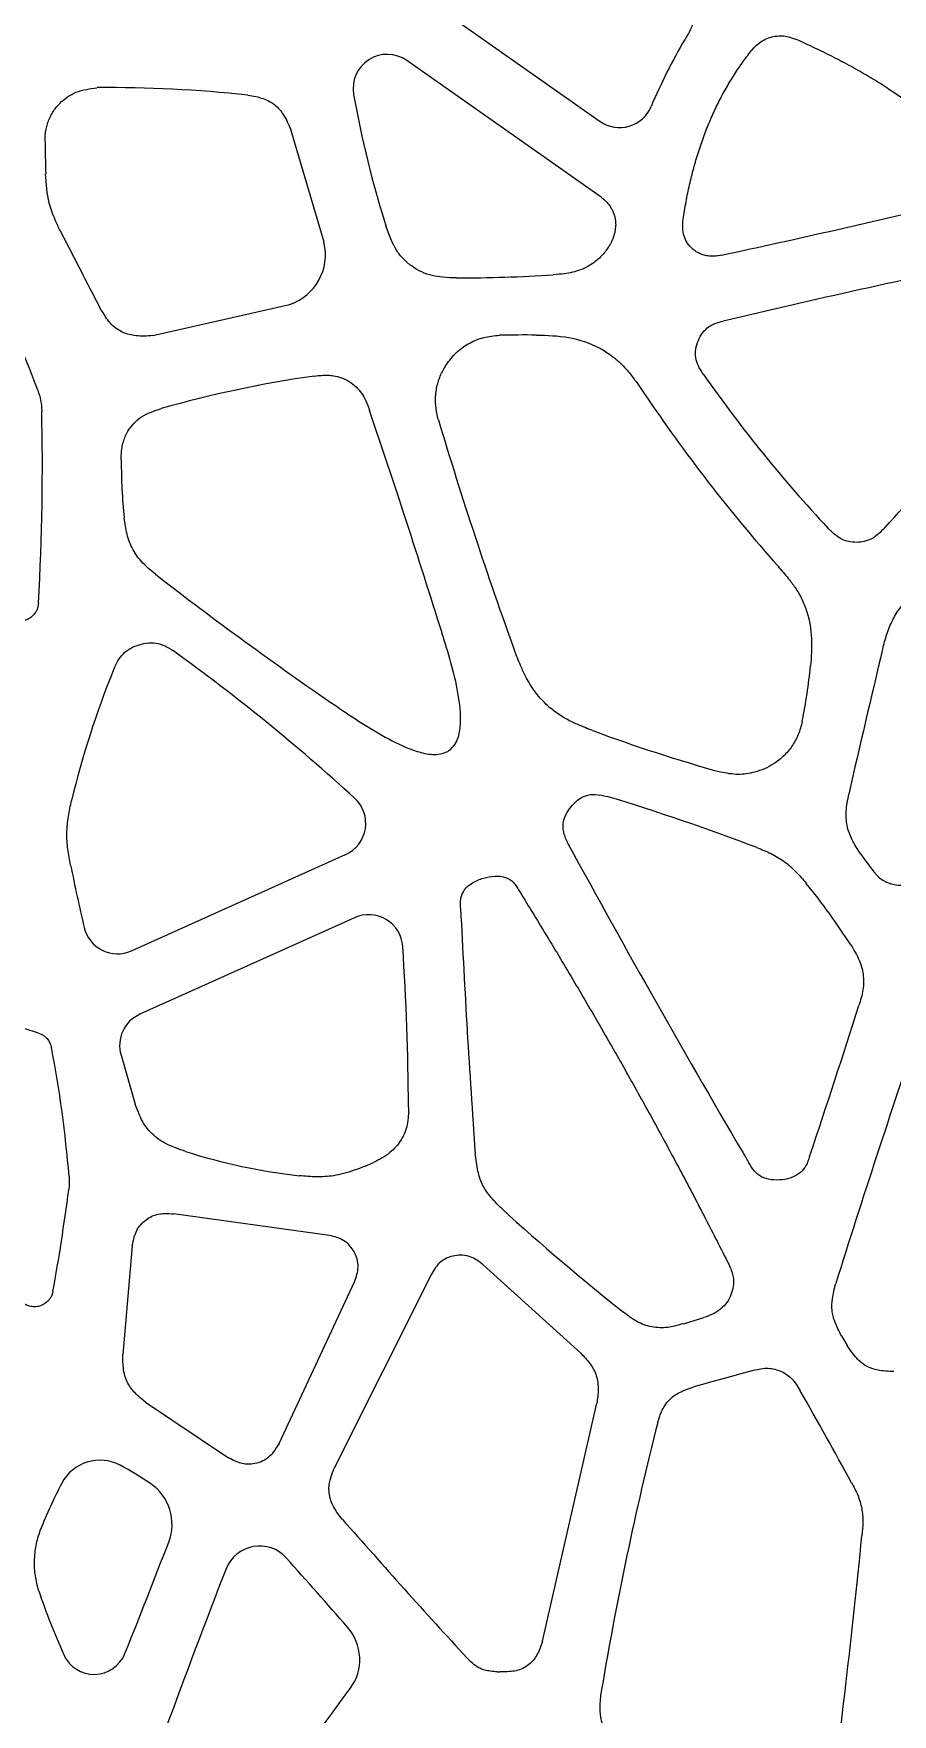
# Model space of a CAD drawing. Header units: millimetres. Extents: x -4 to 83, y 1 to 134.
# Drawn here: x 15.76 to 29.37, y 27.11 to 53.73 of the extents above; entities that cross this region are included whole.
import ezdxf

# ---------------------------------------------------------------- set-up
doc = ezdxf.new("R2010")
doc.units = ezdxf.units.MM

msp = doc.modelspace()

# ---------------------------------------------------------------- linework, layer by layer
at = {"color": 7, "linetype": 'Continuous', "lineweight": 25}
for p, q in [((22.301, 54.049), (24.738, 52.338)), ((24.755, 51.138), (21.674, 53.302)), ((20.362, 50.423), (19.836, 52.208)), ((17.651, 48.945), (19.814, 49.438)), ((17.308, 39.201), (20.705, 40.727)), ((20.846, 39.725), (17.443, 38.196)), ((15.839, 37.896), (15.232, 38.093)), ((17.145, 37.548), (17.37, 36.77)), ((20.448, 34.691), (17.978, 35.035)), ((17.323, 34.528), (17.172, 32.806)), ((22.065, 34.08), (20.524, 31.008)), ((24.431, 32.829), (22.883, 34.228)), ((19.649, 31.398), (20.845, 33.96)), ((26.06, 33.295), (26.381, 33.392)), ((28.566, 33.102), (28.654, 32.952)), ((17.532, 32.051), (18.848, 31.172)), ((23.827, 28.266), (24.686, 32.034)), ((23.105, 27.779), (23.151, 27.778))]:
    msp.add_line(p, q, dxfattribs=at)
for centre, radius, start, end in [((33.479, 49.239), 8.605, 149.2417, 157.2079), ((21.363, 52.86), 0.54, 54.9284, 190.0465), ((16.911, 31.584), 21.289, 83.9569, 90.396), ((37.083, 55.653), 16.506, 190.0766, 197.5831), ((25.048, 52.78), 0.54, 234.9283, 337.3519), ((197.237, 56.351), 181.35, 181.35913, 181.5305), ((-10.312, 221.634), 175.357, 282.17248, 283.39073), ((226.774, 158.543), 236.643, 207.13643, 207.46922), ((24.446, 50.695), 0.54, 337.7076, 0), ((19.554, 50.227), 0.831, 288.2291, 13.6202), ((61.785, -98.657), 151.941, 101.67466, 103.35476), ((22.409, 75.999), 26.14, 270.1179, 273.4789), ((23.53, 30.624), 18.331, 89.3791, 91.2021), ((-101.841, 165.701), 177.586, 317.57645, 318.74972), ((22.676, 30.678), 17.797, 97.9536, 105.9625), ((44.807, 61.248), 22.507, 215.044, 223.008), ((46.704, 62.301), 25.61, 213.865, 221.6163), ((-121.233, -0.566), 150.298, 17.34299, 18.75446), ((89.12, 67.681), 69.889, 196.68834, 199.8618), ((25.25, 46.925), 8.101, 179.705, 186.1389), ((53.283, 90.954), 57.994, 232.13908, 235.6409), ((-1.292, 17.311), 32.879, 47.6734, 54.127), ((201.08, 2.581), 176.779, 166.45688, 167.2213), ((18.455, 44.687), 9.667, 348.9452, 354.2262), ((30.423, 38.205), 14.461, 157.9334, 166.4997), ((33.592, 66.926), 25.844, 249.6926, 254.404), ((20.484, 41.22), 0.54, 294.1979, 47.6734), ((14.176, 6.468), 36.762, 69.2148, 73.122), ((179.638, 125.662), 177.022, 208.60884, 210.49022), ((38.435, 47.54), 11.74, 215.4301, 217.1294), ((47.186, 46.789), 31.464, 191.4232, 193.2645), ((29.507, 40.778), 0.54, 216.981, 327.7511), ((18.827, 32.885), 11.781, 32.9591, 38.8165), ((21.07, 39.234), 0.54, 3.7388, 114.5052), ((196.555, 48.244), 174.229, 182.75453, 184.03263), ((17.087, 39.693), 0.54, 193.2646, 294.1979), ((-18.248, 36.561), 39.949, 0.2373, 3.8862), ((-129.483, 88.708), 166.143, 341.4833, 342.35095), ((17.663, 37.702), 0.54, 113.9779, 196.6343), ((195.901, -18.668), 175.496, 161.17585, 162.56005), ((-2.273, 34.12), 18.655, 4.635, 10.9663), ((20.947, 44.616), 9.03, 252.0816, 263.7984), ((19.472, 39.395), 3.922, 293.4091, 295.286), ((47.56, 61.808), 36.149, 227.5917, 231.6051), ((48.616, -46.485), 81.899, 105.19977, 105.86771), ((-44.864, -9.381), 83.832, 28.62009, 29.76014), ((75.94, 18.955), 51.886, 165.7481, 170.5187), ((16.81, 30.45), 0.683, 61.8226, 152.2909), ((14.782, 26.622), 5.015, 55.6318, 62.0475), ((22.895, 27.262), 7.553, 152.3414, 158.5455), ((17.17, 30.117), 0.783, 339.0046, 55.537), ((131.192, 127.5), 147.264, 221.35705, 222.50697), ((-85.867, 69.66), 111.147, 338.02604, 339.0046), ((-98.117, 42.391), 127.613, 352.26535, 354.39942), ((19.341, 29.205), 0.569, 42.0567, 158.7265), ((-37.163, -21.772), 76.669, 40.96064, 42.05665), ((157.343, -24.441), 148.632, 158.75731, 159.8084), ((26.262, 32.558), 10.991, 198.545, 204.2174), ((20.15, 27.976), 0.778, 323.9037, 41.1811), ((16.717, 28.267), 0.527, 204.4652, 337.9969), ((-45.52, 76.033), 82.154, 322.00651, 323.80431)]:
    msp.add_arc(centre, radius, start, end, dxfattribs=at)
for points, knots in [([(25.545, 54.908), (25.58, 54.899), (25.649, 54.884), (25.782, 54.842), (25.935, 54.759), (26.083, 54.606), (26.189, 54.417), (26.249, 54.211), (26.25, 54.005), (26.2, 53.847), (26.138, 53.728), (26.103, 53.669), (26.085, 53.639)], [0, 0, 0, 0, 0.065239, 0.128192, 0.250454, 0.375409, 0.508539, 0.639247, 0.759033, 0.875565, 0.936359, 1, 1, 1, 1]), ([(27.096, 53.409), (27.147, 53.471), (27.245, 53.591), (27.455, 53.689), (27.638, 53.701), (27.785, 53.661), (27.859, 53.632), (27.902, 53.615)], [0, 0, 0, 0, 0.263704, 0.501731, 0.73868, 0.84758, 1, 1, 1, 1]), ([(27.902, 53.615), (28.011, 53.564), (28.224, 53.466), (28.531, 53.312), (28.82, 53.156), (29.089, 52.999), (29.404, 52.798), (29.763, 52.539), (30.163, 52.208), (30.411, 51.964), (30.536, 51.84)], [0, 0, 0, 0, 0.112731, 0.220298, 0.322794, 0.420326, 0.513017, 0.673265, 0.835325, 1, 1, 1, 1]), ([(26.055, 50.786), (26.069, 50.879), (26.098, 51.063), (26.154, 51.333), (26.219, 51.596), (26.294, 51.851), (26.379, 52.098), (26.473, 52.336), (26.578, 52.567), (26.692, 52.79), (26.816, 53.004), (26.95, 53.211), (27.047, 53.343), (27.096, 53.409)], [0, 0, 0, 0, 0.098922, 0.195706, 0.29051, 0.383503, 0.474866, 0.564788, 0.653467, 0.74111, 0.827932, 0.914154, 1, 1, 1, 1]), ([(15.941, 52.049), (15.942, 52.081), (15.945, 52.144), (15.96, 52.236), (15.985, 52.323), (16.018, 52.406), (16.061, 52.484), (16.113, 52.557), (16.222, 52.68), (16.433, 52.827), (16.651, 52.857), (16.763, 52.872)], [0, 0, 0, 0, 0.074738, 0.146702, 0.216682, 0.285535, 0.354162, 0.423471, 0.494346, 0.737464, 1, 1, 1, 1]), ([(19.152, 52.755), (19.195, 52.748), (19.278, 52.735), (19.394, 52.702), (19.494, 52.659), (19.612, 52.585), (19.736, 52.435), (19.8, 52.29), (19.836, 52.208)], [0, 0, 0, 0, 0.14172, 0.26975, 0.385897, 0.492575, 0.711138, 1, 1, 1, 1]), ([(16.179, 50.608), (16.153, 50.662), (16.105, 50.764), (16.047, 50.909), (15.97, 51.149), (15.959, 51.35), (15.95, 51.507)], [0, 0, 0, 0, 0.193456, 0.360023, 0.500413, 1, 1, 1, 1]), ([(24.755, 51.138), (24.772, 51.125), (24.807, 51.099), (24.852, 51.053), (24.891, 51.002), (24.936, 50.928), (24.977, 50.826), (24.983, 50.739), (24.986, 50.695)], [0, 0, 0, 0, 0.124575, 0.247754, 0.371307, 0.496993, 0.748491, 1, 1, 1, 1]), ([(22.463, 49.859), (22.389, 49.861), (22.259, 49.865), (22.014, 49.898), (21.797, 50.001), (21.616, 50.156), (21.505, 50.296), (21.419, 50.469), (21.374, 50.595), (21.348, 50.667)], [0, 0, 0, 0, 0.147893, 0.259008, 0.493795, 0.614416, 0.732897, 0.847087, 1, 1, 1, 1]), ([(26.663, 50.219), (26.632, 50.214), (26.574, 50.203), (26.487, 50.201), (26.405, 50.212), (26.33, 50.236), (26.26, 50.273), (26.186, 50.33), (26.115, 50.412), (26.064, 50.524), (26.042, 50.652), (26.05, 50.74), (26.055, 50.786)], [0, 0, 0, 0, 0.092714, 0.178662, 0.259648, 0.337822, 0.415568, 0.495307, 0.616715, 0.735744, 0.861017, 1, 1, 1, 1]), ([(24.946, 50.49), (24.931, 50.46), (24.903, 50.4), (24.851, 50.317), (24.793, 50.242), (24.728, 50.173), (24.656, 50.112), (24.564, 50.048), (24.447, 49.99), (24.31, 49.947), (24.158, 49.922), (24.055, 49.913), (23.995, 49.907)], [0, 0, 0, 0, 0.084912, 0.167209, 0.247675, 0.327152, 0.406512, 0.486629, 0.610101, 0.737431, 0.848442, 1, 1, 1, 1]), ([(17.651, 48.945), (17.604, 48.941), (17.514, 48.934), (17.387, 48.939), (17.274, 48.958), (17.126, 49.008), (16.996, 49.109), (16.888, 49.255), (16.839, 49.338), (16.81, 49.386)], [0, 0, 0, 0, 0.138705, 0.262293, 0.372436, 0.47149, 0.717302, 0.835017, 1, 1, 1, 1]), ([(26.38, 48.324), (26.356, 48.361), (26.307, 48.435), (26.253, 48.559), (26.244, 48.7), (26.288, 48.88), (26.39, 49.052), (26.557, 49.14), (26.646, 49.164), (26.69, 49.176)], [0, 0, 0, 0, 0.119946, 0.243094, 0.362642, 0.496729, 0.749167, 0.875446, 1, 1, 1, 1]), ([(22.174, 47.611), (22.165, 47.647), (22.148, 47.719), (22.133, 47.826), (22.128, 47.931), (22.134, 48.034), (22.15, 48.135), (22.177, 48.233), (22.214, 48.328), (22.261, 48.421), (22.343, 48.549), (22.471, 48.698), (22.668, 48.837), (22.896, 48.926), (23.061, 48.943), (23.145, 48.951)], [0, 0, 0, 0, 0.058687, 0.11517, 0.16992, 0.223456, 0.27633, 0.329116, 0.38239, 0.436714, 0.492618, 0.620087, 0.742379, 0.866719, 1, 1, 1, 1]), ([(23.729, 48.954), (23.9, 48.95), (24.242, 48.94), (24.656, 48.802), (24.944, 48.616), (25.123, 48.454), (25.284, 48.253), (25.381, 48.113), (25.439, 48.03)], [0, 0, 0, 0, 0.250229, 0.499737, 0.624566, 0.750622, 0.851698, 1, 1, 1, 1]), ([(20.214, 48.304), (20.251, 48.309), (20.32, 48.317), (20.42, 48.319), (20.571, 48.308), (20.771, 48.231), (20.94, 48.074), (21.031, 47.905), (21.066, 47.81), (21.085, 47.757)], [0, 0, 0, 0, 0.097888, 0.18495, 0.261929, 0.49717, 0.733701, 0.851229, 1, 1, 1, 1]), ([(17.15, 46.967), (17.149, 47.002), (17.148, 47.07), (17.159, 47.169), (17.179, 47.262), (17.21, 47.35), (17.263, 47.451), (17.346, 47.561), (17.514, 47.705), (17.673, 47.755), (17.782, 47.789)], [0, 0, 0, 0, 0.092253, 0.179632, 0.26318, 0.344087, 0.423664, 0.564448, 0.703915, 1, 1, 1, 1]), ([(17.69, 45.168), (17.621, 45.223), (17.484, 45.334), (17.325, 45.548), (17.23, 45.797), (17.207, 45.971), (17.196, 46.059)], [0, 0, 0, 0, 0.251591, 0.500151, 0.749096, 1, 1, 1, 1]), ([(29.249, 45.9), (29.184, 45.835), (29.061, 45.711), (28.802, 45.653), (28.542, 45.706), (28.415, 45.83), (28.349, 45.896)], [0, 0, 0, 0, 0.262234, 0.497242, 0.734389, 1, 1, 1, 1]), ([(27.558, 45.292), (27.613, 45.228), (27.707, 45.119), (27.839, 44.948), (27.941, 44.771), (28.046, 44.505), (28.107, 44.145), (28.084, 43.858), (28.073, 43.714)], [0, 0, 0, 0, 0.146357, 0.251192, 0.375261, 0.499809, 0.748838, 1, 1, 1, 1]), ([(29.217, 43.978), (29.237, 44.058), (29.277, 44.217), (29.37, 44.445), (29.503, 44.653), (29.61, 44.777), (29.664, 44.839)], [0, 0, 0, 0, 0.250447, 0.499928, 0.749416, 1, 1, 1, 1]), ([(15.835, 44.707), (15.833, 44.69), (15.83, 44.657), (15.815, 44.609), (15.788, 44.558), (15.746, 44.505), (15.685, 44.459), (15.615, 44.431), (15.54, 44.421), (15.465, 44.428), (15.419, 44.449), (15.396, 44.459)], [0, 0, 0, 0, 0.084219, 0.166305, 0.248616, 0.375215, 0.502472, 0.624343, 0.75226, 0.874363, 1, 1, 1, 1]), ([(20.553, 43.079), (20.824, 42.894), (21.097, 42.712), (21.533, 42.479), (21.683, 42.408), (21.918, 42.335), (21.998, 42.316), (22.165, 42.308), (22.252, 42.319), (22.393, 42.402), (22.446, 42.475), (22.509, 42.629), (22.52, 42.712), (22.533, 42.958), (22.514, 43.123), (22.428, 43.609), (22.33, 43.923), (22.232, 44.237)], [0, 0, 0, 0, 0.25, 0.25, 0.375, 0.375, 0.4375, 0.4375, 0.5, 0.5, 0.5625, 0.5625, 0.625, 0.625, 0.75, 0.75, 1, 1, 1, 1]), ([(17.021, 43.638), (17.039, 43.68), (17.076, 43.766), (17.152, 43.884), (17.263, 43.979), (17.441, 44.064), (17.65, 44.096), (17.846, 44.035), (17.932, 43.981), (17.975, 43.953)], [0, 0, 0, 0, 0.118193, 0.237621, 0.355661, 0.484408, 0.740141, 0.870646, 1, 1, 1, 1]), ([(24.623, 42.688), (24.54, 42.72), (24.397, 42.777), (24.189, 42.875), (24.006, 42.994), (23.779, 43.196), (23.607, 43.436), (23.479, 43.712), (23.422, 43.853), (23.388, 43.936)], [0, 0, 0, 0, 0.14509, 0.252501, 0.376697, 0.501482, 0.749936, 0.85336, 1, 1, 1, 1]), ([(27.943, 42.833), (27.934, 42.797), (27.916, 42.726), (27.878, 42.625), (27.833, 42.53), (27.78, 42.442), (27.719, 42.361), (27.649, 42.287), (27.571, 42.22), (27.471, 42.148), (27.344, 42.08), (27.197, 42.03), (27.058, 42.002), (26.874, 41.986), (26.738, 42.014), (26.644, 42.033)], [0, 0, 0, 0, 0.065103, 0.12788, 0.188862, 0.248626, 0.307783, 0.366966, 0.426806, 0.487912, 0.582749, 0.678699, 0.758277, 0.832489, 1, 1, 1, 1]), ([(16.345, 40.557), (16.328, 40.642), (16.295, 40.811), (16.28, 41.071), (16.306, 41.328), (16.343, 41.497), (16.361, 41.581)], [0, 0, 0, 0, 0.250971, 0.50064, 0.750175, 1, 1, 1, 1]), ([(24.229, 40.899), (24.215, 40.928), (24.19, 40.982), (24.164, 41.065), (24.15, 41.142), (24.149, 41.289), (24.264, 41.489), (24.456, 41.663), (24.675, 41.687), (24.787, 41.661), (24.849, 41.646)], [0, 0, 0, 0, 0.07576, 0.143861, 0.205372, 0.261742, 0.491948, 0.72697, 0.847574, 1, 1, 1, 1]), ([(28.869, 40.734), (28.843, 40.773), (28.792, 40.848), (28.729, 40.963), (28.683, 41.074), (28.64, 41.219), (28.631, 41.426), (28.663, 41.591), (28.68, 41.682)], [0, 0, 0, 0, 0.140929, 0.270563, 0.390025, 0.500748, 0.722536, 1, 1, 1, 1]), ([(27.221, 40.837), (27.298, 40.807), (27.45, 40.746), (27.662, 40.62), (27.847, 40.457), (27.953, 40.333), (28.006, 40.27)], [0, 0, 0, 0, 0.251003, 0.500434, 0.749672, 1, 1, 1, 1]), ([(22.528, 39.872), (22.526, 39.9), (22.523, 39.953), (22.53, 40.057), (22.584, 40.181), (22.718, 40.288), (22.887, 40.357), (23.066, 40.392), (23.239, 40.378), (23.353, 40.303), (23.415, 40.22), (23.442, 40.174), (23.456, 40.15)], [0, 0, 0, 0, 0.063216, 0.121188, 0.233218, 0.355882, 0.498599, 0.642094, 0.766096, 0.878833, 0.937005, 1, 1, 1, 1]), ([(23.456, 40.15), (23.61, 39.9), (23.915, 39.403), (24.36, 38.657), (24.792, 37.917), (25.21, 37.182), (25.616, 36.451), (26.007, 35.726), (26.386, 35.006), (26.63, 34.526), (26.751, 34.287)], [0, 0, 0, 0, 0.130778, 0.259878, 0.387311, 0.513093, 0.637237, 0.759759, 0.880674, 1, 1, 1, 1]), ([(28.712, 39.295), (28.737, 39.254), (28.785, 39.176), (28.843, 39.058), (28.884, 38.944), (28.918, 38.787), (28.915, 38.578), (28.865, 38.417), (28.84, 38.336)], [0, 0, 0, 0, 0.142182, 0.272061, 0.390873, 0.500232, 0.748119, 1, 1, 1, 1]), ([(15.839, 37.896), (15.856, 37.89), (15.889, 37.878), (15.934, 37.848), (15.979, 37.805), (16.02, 37.746), (16.034, 37.694), (16.041, 37.669)], [0, 0, 0, 0, 0.166666, 0.331629, 0.500263, 0.749933, 1, 1, 1, 1]), ([(18.169, 36.024), (18.115, 36.042), (18.024, 36.072), (17.847, 36.141), (17.652, 36.268), (17.505, 36.452), (17.423, 36.627), (17.389, 36.718), (17.37, 36.77)], [0, 0, 0, 0, 0.148359, 0.249419, 0.497656, 0.746231, 0.85465, 1, 1, 1, 1]), ([(21.701, 36.727), (21.701, 36.679), (21.701, 36.586), (21.679, 36.408), (21.596, 36.197), (21.443, 36.025), (21.285, 35.916), (21.194, 35.872), (21.147, 35.849)], [0, 0, 0, 0, 0.128884, 0.250179, 0.484045, 0.727594, 0.858958, 1, 1, 1, 1]), ([(23.181, 35.117), (23.146, 35.151), (23.08, 35.216), (22.993, 35.316), (22.923, 35.411), (22.849, 35.537), (22.79, 35.732), (22.769, 35.897), (22.758, 35.992)], [0, 0, 0, 0, 0.14616, 0.277837, 0.395823, 0.501223, 0.714442, 1, 1, 1, 1]), ([(28.059, 35.944), (28.051, 35.919), (28.035, 35.87), (27.994, 35.78), (27.918, 35.682), (27.783, 35.606), (27.623, 35.568), (27.454, 35.567), (27.295, 35.611), (27.194, 35.694), (27.135, 35.776), (27.109, 35.82), (27.096, 35.843)], [0, 0, 0, 0, 0.063835, 0.124078, 0.23755, 0.354852, 0.488471, 0.629796, 0.758205, 0.876983, 0.937329, 1, 1, 1, 1]), ([(21.03, 35.796), (20.968, 35.771), (20.849, 35.724), (20.676, 35.671), (20.476, 35.628), (20.241, 35.614), (20.062, 35.631), (19.971, 35.639)], [0, 0, 0, 0, 0.185661, 0.352199, 0.500652, 0.749802, 1, 1, 1, 1]), ([(17.323, 34.528), (17.332, 34.575), (17.349, 34.658), (17.402, 34.809), (17.531, 34.949), (17.698, 35.031), (17.851, 35.043), (17.931, 35.038), (17.978, 35.035)], [0, 0, 0, 0, 0.153693, 0.271268, 0.509679, 0.742474, 0.84997, 1, 1, 1, 1]), ([(20.845, 33.96), (20.873, 34.036), (20.9, 34.115), (20.903, 34.278), (20.879, 34.359), (20.801, 34.502), (20.746, 34.566), (20.609, 34.653), (20.528, 34.673), (20.448, 34.691)], [0, 0, 0, 0, 0.25, 0.25, 0.5, 0.5, 0.75, 0.75, 1, 1, 1, 1]), ([(22.883, 34.228), (22.819, 34.278), (22.754, 34.329), (22.601, 34.383), (22.516, 34.386), (22.353, 34.356), (22.274, 34.324), (22.15, 34.22), (22.106, 34.15), (22.065, 34.08)], [0, 0, 0, 0, 0.25, 0.25, 0.5, 0.5, 0.75, 0.75, 1, 1, 1, 1]), ([(26.751, 34.287), (26.768, 34.254), (26.8, 34.192), (26.833, 34.099), (26.856, 33.998), (26.852, 33.88), (26.816, 33.75), (26.752, 33.627), (26.655, 33.525), (26.529, 33.444), (26.432, 33.41), (26.381, 33.392)], [0, 0, 0, 0, 0.097975, 0.18367, 0.258346, 0.369234, 0.491559, 0.610402, 0.72993, 0.857711, 1, 1, 1, 1]), ([(28.566, 33.102), (28.545, 33.139), (28.507, 33.21), (28.462, 33.315), (28.43, 33.412), (28.406, 33.535), (28.416, 33.71), (28.451, 33.849), (28.472, 33.929)], [0, 0, 0, 0, 0.14706, 0.278924, 0.396563, 0.501346, 0.714128, 1, 1, 1, 1]), ([(16.065, 33.808), (16.061, 33.79), (16.053, 33.756), (16.03, 33.709), (15.994, 33.66), (15.941, 33.612), (15.871, 33.576), (15.793, 33.56), (15.714, 33.566), (15.637, 33.589), (15.595, 33.622), (15.575, 33.638)], [0, 0, 0, 0, 0.084332, 0.166157, 0.248089, 0.374339, 0.501367, 0.621884, 0.749099, 0.874722, 1, 1, 1, 1]), ([(26.06, 33.295), (26.013, 33.282), (25.931, 33.259), (25.764, 33.225), (25.555, 33.231), (25.312, 33.32), (25.177, 33.424), (25.109, 33.476)], [0, 0, 0, 0, 0.14286, 0.251672, 0.500082, 0.748493, 1, 1, 1, 1]), ([(17.532, 32.051), (17.475, 32.098), (17.361, 32.19), (17.229, 32.37), (17.173, 32.586), (17.172, 32.733), (17.172, 32.806)], [0, 0, 0, 0, 0.251595, 0.500046, 0.748527, 1, 1, 1, 1]), ([(24.431, 32.829), (24.482, 32.776), (24.583, 32.67), (24.691, 32.474), (24.717, 32.252), (24.696, 32.107), (24.686, 32.034)], [0, 0, 0, 0, 0.251491, 0.49992, 0.748289, 1, 1, 1, 1]), ([(29.392, 32.537), (29.348, 32.539), (29.265, 32.541), (29.148, 32.557), (29.047, 32.583), (28.926, 32.634), (28.785, 32.754), (28.701, 32.881), (28.654, 32.952)], [0, 0, 0, 0, 0.147479, 0.278061, 0.393125, 0.494683, 0.715915, 1, 1, 1, 1]), ([(27.143, 32.549), (27.22, 32.569), (27.368, 32.606), (27.593, 32.561), (27.789, 32.434), (27.869, 32.301), (27.911, 32.231)], [0, 0, 0, 0, 0.25848, 0.494261, 0.732855, 1, 1, 1, 1]), ([(25.651, 31.729), (25.672, 31.796), (25.714, 31.931), (25.837, 32.109), (25.983, 32.204), (26.115, 32.257), (26.183, 32.28), (26.223, 32.294)], [0, 0, 0, 0, 0.247346, 0.498965, 0.745114, 0.850788, 1, 1, 1, 1]), ([(19.649, 31.398), (19.62, 31.351), (19.57, 31.267), (19.475, 31.164), (19.362, 31.102), (19.246, 31.072), (19.137, 31.066), (19.043, 31.082), (18.947, 31.119), (18.884, 31.153), (18.848, 31.172)], [0, 0, 0, 0, 0.173908, 0.305158, 0.434649, 0.575572, 0.676016, 0.77597, 0.872177, 1, 1, 1, 1]), ([(20.654, 30.195), (20.628, 30.228), (20.579, 30.289), (20.519, 30.383), (20.476, 30.473), (20.437, 30.601), (20.437, 30.739), (20.478, 30.887), (20.507, 30.963), (20.524, 31.008)], [0, 0, 0, 0, 0.14141, 0.267281, 0.379053, 0.478785, 0.722539, 0.835625, 1, 1, 1, 1]), ([(28.725, 30.774), (28.759, 30.71), (28.828, 30.581), (28.892, 30.371), (28.909, 30.153), (28.894, 30.009), (28.887, 29.936)], [0, 0, 0, 0, 0.251586, 0.500966, 0.749907, 1, 1, 1, 1]), ([(15.841, 29.062), (15.83, 29.101), (15.807, 29.18), (15.786, 29.3), (15.774, 29.42), (15.772, 29.541), (15.78, 29.662), (15.799, 29.783), (15.826, 29.904), (15.852, 29.984), (15.865, 30.024)], [0, 0, 0, 0, 0.125882, 0.249883, 0.372806, 0.495478, 0.61873, 0.743379, 0.870219, 1, 1, 1, 1]), ([(23.827, 28.266), (23.813, 28.225), (23.788, 28.149), (23.738, 28.046), (23.68, 27.961), (23.581, 27.862), (23.447, 27.8), (23.287, 27.78), (23.201, 27.779), (23.151, 27.778)], [0, 0, 0, 0, 0.139048, 0.262777, 0.373315, 0.473635, 0.718606, 0.835283, 1, 1, 1, 1]), ([(23.105, 27.779), (23.069, 27.782), (23.004, 27.788), (22.915, 27.805), (22.826, 27.833), (22.73, 27.898), (22.666, 27.961), (22.629, 27.997)], [0, 0, 0, 0, 0.19846, 0.365079, 0.501914, 0.713694, 1, 1, 1, 1]), ([(24.908, 26.656), (24.882, 26.706), (24.834, 26.8), (24.78, 26.937), (24.74, 27.084), (24.734, 27.274), (24.753, 27.419), (24.763, 27.502)], [0, 0, 0, 0, 0.193654, 0.360009, 0.500791, 0.713018, 1, 1, 1, 1])]:
    msp.add_open_spline(points, degree=3, knots=knots, dxfattribs=at)
for points in [[(15.824, 48.081), (15.49, 48.962), (15.125, 49.845), (14.733, 50.729)], [(15.824, 48.081), (15.864, 47.975), (15.885, 47.864), (15.888, 47.751)], [(15.835, 44.707), (15.894, 45.765), (15.911, 46.781), (15.888, 47.751)], [(16.065, 33.808), (16.162, 34.325), (16.243, 34.863), (16.316, 35.419)], [(16.321, 35.627), (16.326, 35.558), (16.325, 35.488), (16.316, 35.419)]]:
    msp.add_open_spline(points, degree=3, dxfattribs=at)

doc.saveas('drawing.dxf')
